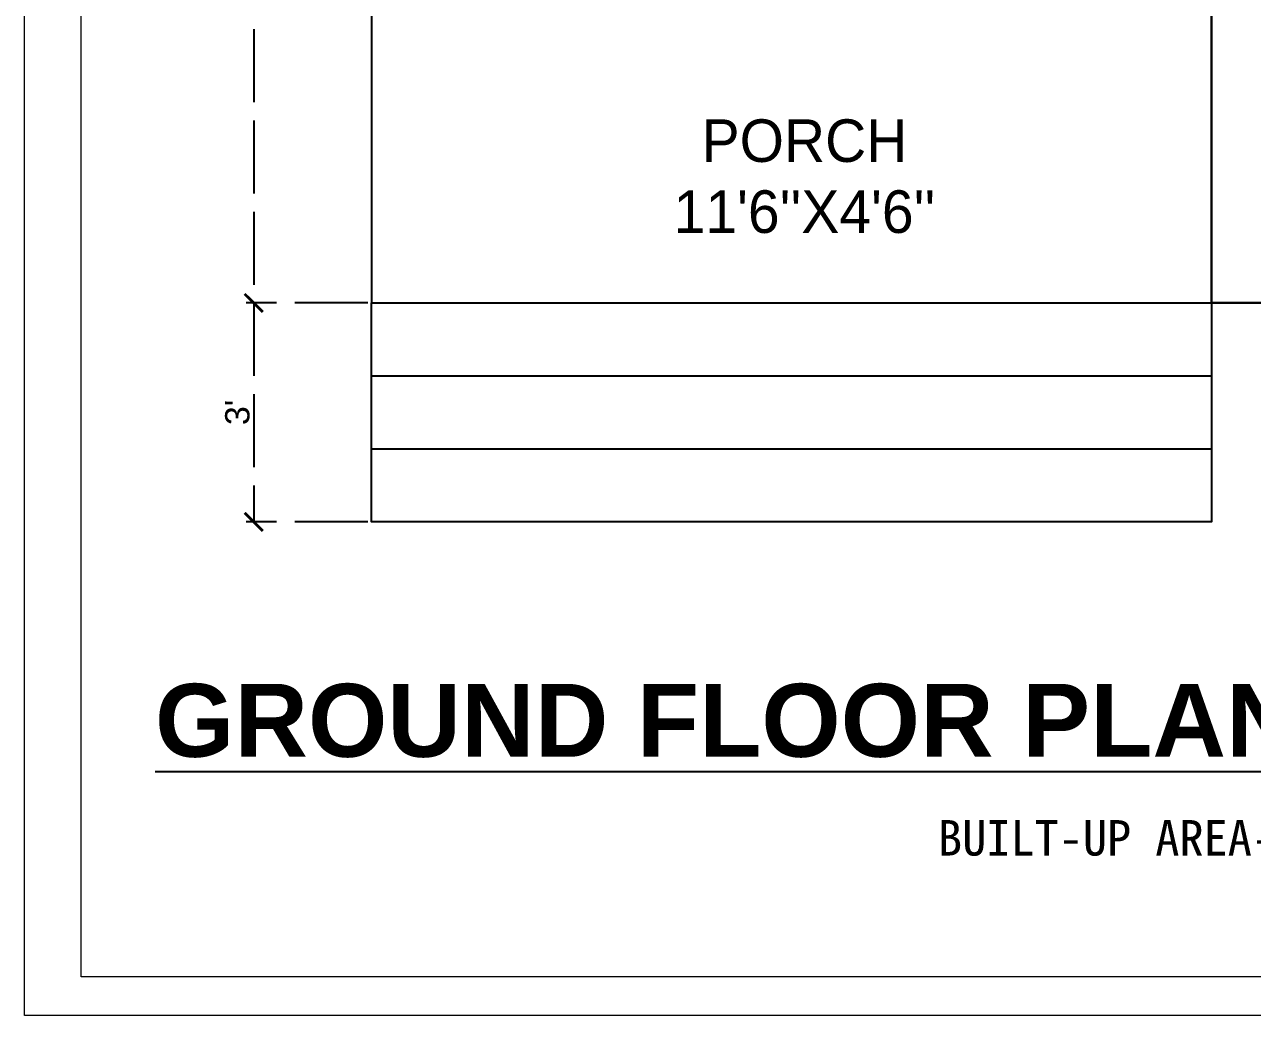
# Model space of a CAD drawing. Header units: feet. Extents: x 3867 to 6666, y -160 to 1574.
# Drawn here: x 6155 to 6356.7, y -160.3 to 2.6 of the extents above; entities that cross this region are included whole.
import ezdxf

# ---------------------------------------------------------------- set-up
doc = ezdxf.new("R2010")
doc.units = ezdxf.units.FT
doc.linetypes.add('ACAD_ISO02W100', pattern=[15, 12, -3])
doc.layers.add('PDF_0', color=3, linetype='Continuous')
doc.layers.add('PDF_Text', color=7, linetype='Continuous')
doc.styles.add('PDF Bahnschrift', font='')
doc.styles.get("Standard").update_dxf_attribs({"font": 'arial.ttf'})
doc.styles.get('PDF Bahnschrift').set_extended_font_data('Bahnschrift')
doc.dimstyles.new('ISO-25', dxfattribs={"dimtxt": 4, "dimasz": 3, "dimexe": 1.25, "dimexo": 0.625, "dimtad": 1, "dimdec": 0, "dimlunit": 4, "dimtxsty": 'Standard', "dimblk": 'ARCHTICK', "dimcen": 2.5, "dimadec": 0, "dimazin": 0, "dimtfac": 1, "dimtdec": 0, "dimtmove": 0, "dimatfit": 3, "dimfxl": 1, "dimarcsym": 0})

# ---------------------------------------------------------------- blocks, each defined once
blk = doc.blocks.new('_ArchTick')
at = {"color": 0, "linetype": 'ByBlock', "const_width": 0.15}
blk.add_lwpolyline([(-0.5, -0.5), (0.5, 0.5)], dxfattribs=at)
blk = doc.blocks.new('*D33')
at = {"color": 0, "linetype": 'ACAD_ISO02W100', "lineweight": -2, "transparency": 16777216}
for p, q in [((6211.36, 391.85), (6191.37, 391.85)), ((6192.62, 391.85), (6192.62, -43.15)), ((6211.36, -43.15), (6191.37, -43.15))]:
    blk.add_line(p, q, dxfattribs=at)
at = {"layer": 'Defpoints', "color": 0, "linetype": 'ACAD_ISO02W100', "lineweight": 30, "transparency": 16777216}
for p in [(6211.99, 391.85), (6192.62, -43.15), (6211.99, -43.15)]:
    blk.add_point(p, dxfattribs=at)
at = {"color": 0, "linetype": 'ACAD_ISO02W100', "lineweight": -2, "transparency": 16777216, "xscale": 3, "yscale": 3, "zscale": 3}
for p, rotation in [((6192.62, 391.85), 90), ((6192.62, -43.15), 270)]:
    blk.add_blockref('_ArchTick', p, dxfattribs=dict(at, rotation=rotation))
at = {"color": 0, "linetype": 'ACAD_ISO02W100', "transparency": 16777216, "insert": (6187.4, 174.35), "char_height": 4, "attachment_point": 5, "rotation": 90}
blk.add_mtext('{\\H2.25x;36\'-3"}', dxfattribs=at)
blk = doc.blocks.new('*D34')
at = {"color": 0, "linetype": 'ACAD_ISO02W100', "lineweight": -2, "transparency": 16777216}
for p, q in [((6211.36, -43.15), (6191.37, -43.15)), ((6192.62, -43.15), (6192.62, -79.15)), ((6211.36, -79.15), (6191.37, -79.15))]:
    blk.add_line(p, q, dxfattribs=at)
at = {"layer": 'Defpoints', "color": 0, "linetype": 'ACAD_ISO02W100', "lineweight": 30, "transparency": 16777216}
for p in [(6211.99, -43.15), (6192.62, -79.15), (6211.99, -79.15)]:
    blk.add_point(p, dxfattribs=at)
at = {"color": 0, "linetype": 'ACAD_ISO02W100', "lineweight": -2, "transparency": 16777216, "xscale": 3, "yscale": 3, "zscale": 3}
for p, rotation in [((6192.62, -43.15), 90), ((6192.62, -79.15), 270)]:
    blk.add_blockref('_ArchTick', p, dxfattribs=dict(at, rotation=rotation))
at = {"color": 0, "linetype": 'ACAD_ISO02W100', "transparency": 16777216, "insert": (6189.96, -61.15), "char_height": 4, "attachment_point": 5, "rotation": 90}
blk.add_mtext("3'", dxfattribs=at)

msp = doc.modelspace()

# ---------------------------------------------------------------- linework, layer by layer
at = {"lineweight": -3}
for p, q in [((6211.99, 391.85), (6211.99, -43.15)), ((6349.99, 15.35), (6349.99, -43.15)), ((6211.99, -43.15), (6499.99, -43.15)), ((6211.99, -55.15), (6349.99, -55.15)), ((6211.99, -67.15), (6349.99, -67.15))]:
    msp.add_line(p, q, dxfattribs=at)
at = {"lineweight": 30}
msp.add_lwpolyline([(6349.99, -43.15), (6401.77, -43.15), (6401.77, -34.15), (6358.99, -34.15), (6358.99, 210.35), (6354.49, 210.35), (6354.49, 15.35), (6349.99, 15.35), (6349.99, 10.85)], close=True, dxfattribs=at)
at = {"lineweight": -3}
msp.add_lwpolyline([(6349.99, -43.15), (6349.99, -79.15), (6211.99, -79.15), (6211.99, -43.15)], dxfattribs=at)
at = {"layer": 'PDF_0', "color": 7, "lineweight": 0}
for points in [[(6154.97, -160.29), (6154.97, 465.23), (6659.64, 465.23), (6659.64, 321.75), (6659.64, -160.29)], [(6653.28, 458.63), (6653.28, -153.93), (6164.3, -153.93), (6164.3, 458.63)]]:
    msp.add_lwpolyline(points, close=True, dxfattribs=at)

# ---------------------------------------------------------------- texts
at = {"color": 5, "attachment_point": 1}
for s, insert, char_height in [('\\pxqc;{\\fArial|b1|i0|c0|p34;\\L\\C159;\\c7222306;GROUND FLOOR PLAN}', (6170.13, -105.77), 12), ('\\pxqc;{\\f@MS Gothic|b0|i0|c128|p49;\\C176;BUILT-UP AREA-\\f@MS Gothic|b0|i0|c0|p49;904\\f@MS Gothic|b0|i0|c128|p49; SQ.FT.}', (6252.35, -128.17), 5.832)]:
    msp.add_mtext_dynamic_manual_height_columns(s, width=200.6515, gutter_width=0.972, heights=[0], dxfattribs=dict(at, insert=insert, char_height=char_height))
at = {"layer": 'PDF_Text', "insert": (6338.62, -12.97), "char_height": 7.6354, "width": 110.9724, "attachment_point": 3, "style": 'PDF Bahnschrift'}
msp.add_mtext("\\pxqc;{\\H0.91678x;PORCH\\P11'6''X4'6''}", dxfattribs=at)

# ---------------------------------------------------------------- dimensions: what is measured, and where the dimension line sits
at = {"color": 5, "linetype": 'ACAD_ISO02W100'}
dim = msp.add_linear_dim(base=(6192.62, -43.15), p1=(6211.99, 391.85), p2=(6211.99, -43.15), angle=90, text='{\\H2.25x;<>}', dimstyle='ISO-25', dxfattribs=at)
dim.commit()
dim.dimension.update_dxf_attribs({"geometry": '*D33', "text_midpoint": (6187.4, 174.35)})
dim = msp.add_linear_dim(base=(6192.62, -79.15), p1=(6211.99, -43.15), p2=(6211.99, -79.15), angle=90, dimstyle='ISO-25', dxfattribs=at)
dim.commit()
dim.dimension.update_dxf_attribs({"geometry": '*D34', "text_midpoint": (6189.96, -61.15)})

doc.saveas('drawing.dxf')
